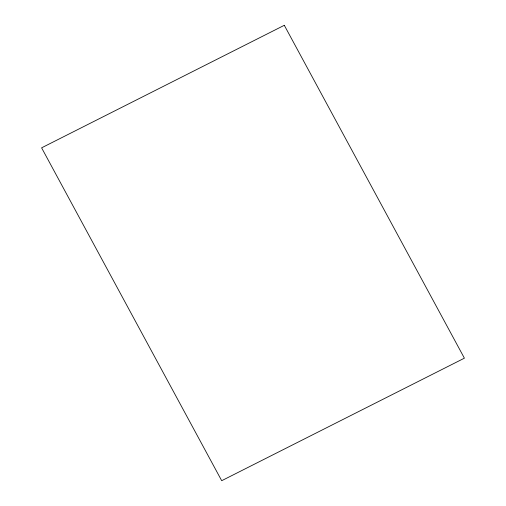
<?xml version="1.0" encoding="UTF-8"?>
<svg xmlns="http://www.w3.org/2000/svg" width="506" height="506" viewBox="0 0 506 506"><rect width="100%" height="100%" fill="white"/><g stroke="black" fill="none" stroke-linecap="round" stroke-linejoin="round"><path stroke-width="0.76" d="M284.302 25.3L41.606 147.828L221.698 480.7L464.394 358.172L284.302 25.3"/></g></svg>
